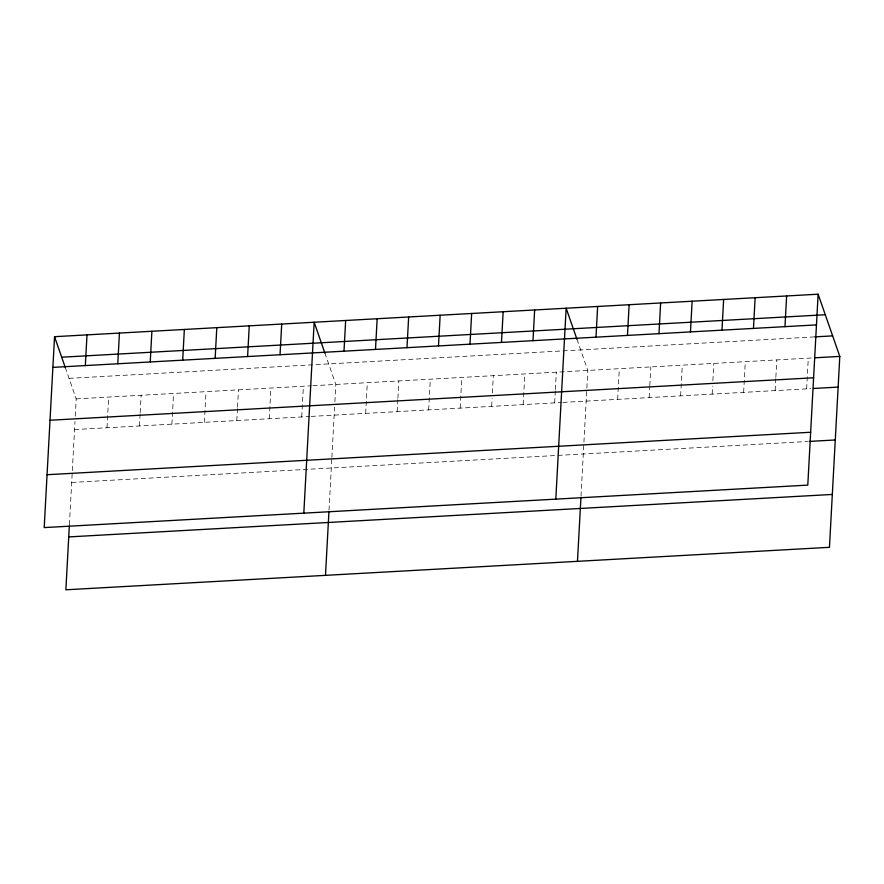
<?xml version="1.0" encoding="UTF-8"?>
<svg xmlns="http://www.w3.org/2000/svg" width="884" height="884" viewBox="0 0 884 884"><rect width="100%" height="100%" fill="white"/><g stroke="black" fill="none" stroke-linecap="round" stroke-linejoin="round"><path stroke-width="0.66" stroke-dasharray="4.42 3.31" d="M69.394 524.665L74.985 421.569M75.273 416.231L76.212 398.883L65.372 367.777M106.997 427.768L108.666 397.071M139.451 425.966L140.103 413.955M140.18 412.618L141.12 395.27M171.905 424.154L173.562 393.468M204.359 422.353L206.016 391.656M236.813 420.541L237.465 408.541M237.531 407.204L238.47 389.855M269.266 418.74L270.924 388.054M301.72 416.939L303.378 386.242M329.014 510.223L331.809 458.752M331.876 457.426L334.605 407.126M334.892 401.789L335.832 384.441L324.992 353.346M365.667 413.381L367.324 382.684M397.159 411.624L397.811 399.612M397.888 398.286L398.828 380.938M428.663 409.878L430.32 379.181M460.166 408.121L461.824 377.435M491.659 406.375L492.09 398.364M492.377 393.026L493.316 375.678M523.162 404.618L524.82 373.932M554.655 402.872L555.307 390.861M555.373 389.524L556.312 372.175M580.998 496.2L587.816 370.418L576.976 339.323M617.651 399.358L619.308 368.672M649.154 397.612L649.729 386.938M649.795 385.601L650.812 366.915M680.647 395.855L682.304 365.169M712.15 394.109L712.581 386.098M712.869 380.761L713.808 363.412M743.643 392.352L745.3 361.666M775.146 390.606L775.787 378.595M775.865 377.258L776.804 359.91M806.639 388.849L808.296 358.164M69.062 378.352L814.849 336.87M76.212 398.883L311.488 385.789M312.848 385.722L813.777 357.854M74.543 429.569L309.831 416.486M311.179 416.408L561.506 402.485M562.876 402.408L810.75 388.628M71.681 482.443L807.888 441.492"/><path stroke-width="1.33" d="M54.543 336.682L44.2 527.593L807.788 485.117L818.131 294.206L54.543 336.682L65.372 367.777M69.328 526.024L65.869 589.794L829.457 547.318L839.8 356.407L818.131 294.206M85.328 365.567L86.997 334.881M117.782 363.766L119.439 333.069M150.236 361.954L151.893 331.268M182.69 360.153L184.347 329.467M215.143 358.351L216.801 327.655M247.597 356.539L249.255 325.853M280.04 354.738L281.709 324.052M303.82 513.151L314.163 322.24L324.992 353.346M325.489 575.351L328.947 511.582M343.998 351.18L345.655 320.494M375.49 349.434L377.159 318.737M406.994 347.677L408.651 316.991M438.486 345.931L440.155 315.234M469.99 344.174L471.647 313.477M501.482 342.417L503.151 311.732M532.986 340.671L534.643 309.975M555.804 499.14L566.147 308.229L576.976 339.323M577.473 561.329L580.932 497.57M595.982 337.169L597.639 306.472M627.474 335.412L629.143 304.726M658.978 333.666L660.635 302.969M690.47 331.909L692.139 301.223M721.974 330.163L723.631 299.466M753.466 328.406L755.135 297.72M784.97 326.66L786.627 295.963M61.692 357.202L825.28 314.737M52.874 367.379L816.462 324.903M814.849 336.87L832.651 335.887M815.147 357.777L839.8 356.407M50.012 420.243L813.6 377.777M813.49 388.474L838.143 387.104M47.062 474.719L810.65 432.254M809.258 441.414L835.269 439.967M68.731 536.919L832.319 494.443"/></g></svg>
